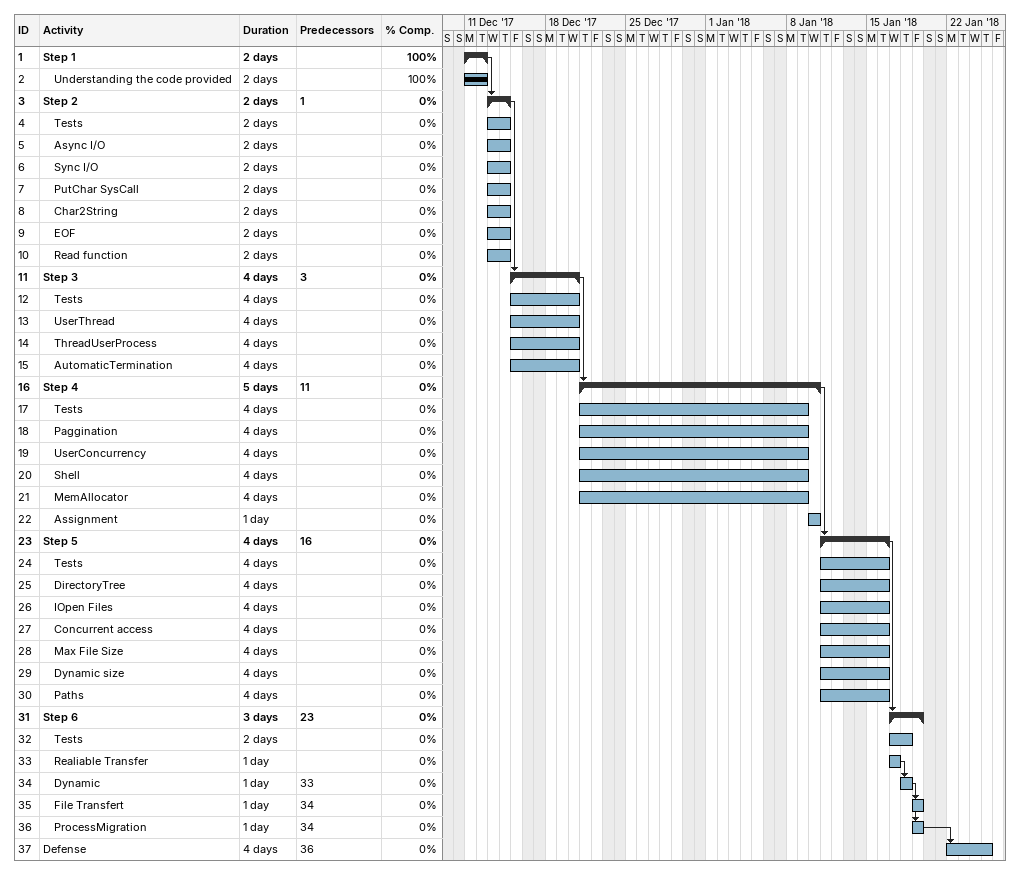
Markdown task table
| ID | Level | Task | Duration | Start | Finish | Predecessors | % complete |
|---|---|---|---|---|---|---|---|
| 1 | 1 | **Step 1** | 2d | 2017-12-11 | 2017-12-12 |  | 100 |
| 2 | 2 | Understanding the code provided | 2d | 2017-12-11 | 2017-12-12 |  | 100 |
| 3 | 1 | **Step 2** | 2d | 2017-12-13 | 2017-12-14 | 1 | 0 |
| 4 | 2 | Tests | 2d | 2017-12-13 | 2017-12-14 |  | 0 |
| 5 | 2 | Async I/O | 2d | 2017-12-13 | 2017-12-14 |  | 0 |
| 6 | 2 | Sync I/O | 2d | 2017-12-13 | 2017-12-14 |  | 0 |
| 7 | 2 | PutChar SysCall | 2d | 2017-12-13 | 2017-12-14 |  | 0 |
| 8 | 2 | Char2String | 2d | 2017-12-13 | 2017-12-14 |  | 0 |
| 9 | 2 | EOF | 2d | 2017-12-13 | 2017-12-14 |  | 0 |
| 10 | 2 | Read function | 2d | 2017-12-13 | 2017-12-14 |  | 0 |
| 11 | 1 | **Step 3** | 4d | 2017-12-15 | 2017-12-20 | 3 | 0 |
| 12 | 2 | Tests | 4d | 2017-12-15 | 2017-12-20 |  | 0 |
| 13 | 2 | UserThread | 4d | 2017-12-15 | 2017-12-20 |  | 0 |
| 14 | 2 | ThreadUserProcess | 4d | 2017-12-15 | 2017-12-20 |  | 0 |
| 15 | 2 | AutomaticTermination | 4d | 2017-12-15 | 2017-12-20 |  | 0 |
| 16 | 1 | **Step 4** | 5d | 2017-12-21 | 2018-01-10 | 11 | 0 |
| 17 | 2 | Tests | 4d | 2017-12-21 | 2018-01-09 |  | 0 |
| 18 | 2 | Paggination | 4d | 2017-12-21 | 2018-01-09 |  | 0 |
| 19 | 2 | UserConcurrency | 4d | 2017-12-21 | 2018-01-09 |  | 0 |
| 20 | 2 | Shell | 4d | 2017-12-21 | 2018-01-09 |  | 0 |
| 21 | 2 | MemAllocator | 4d | 2017-12-21 | 2018-01-09 |  | 0 |
| 22 | 2 | Assignment | 1d | 2018-01-10 | 2018-01-10 |  | 0 |
| 23 | 1 | **Step 5** | 4d | 2018-01-11 | 2018-01-16 | 16 | 0 |
| 24 | 2 | Tests | 4d | 2018-01-11 | 2018-01-16 |  | 0 |
| 25 | 2 | DirectoryTree | 4d | 2018-01-11 | 2018-01-16 |  | 0 |
| 26 | 2 | IOpen Files | 4d | 2018-01-11 | 2018-01-16 |  | 0 |
| 27 | 2 | Concurrent access | 4d | 2018-01-11 | 2018-01-16 |  | 0 |
| 28 | 2 | Max File Size | 4d | 2018-01-11 | 2018-01-16 |  | 0 |
| 29 | 2 | Dynamic size | 4d | 2018-01-11 | 2018-01-16 |  | 0 |
| 30 | 2 | Paths | 4d | 2018-01-11 | 2018-01-16 |  | 0 |
| 31 | 1 | **Step 6** | 3d | 2018-01-17 | 2018-01-19 | 23 | 0 |
| 32 | 2 | Tests | 2d | 2018-01-17 | 2018-01-18 |  | 0 |
| 33 | 2 | Realiable Transfer | 1d | 2018-01-17 | 2018-01-17 |  | 0 |
| 34 | 2 | Dynamic | 1d | 2018-01-18 | 2018-01-18 | 33 | 0 |
| 35 | 2 | File Transfert | 1d | 2018-01-19 | 2018-01-19 | 34 | 0 |
| 36 | 2 | ProcessMigration | 1d | 2018-01-19 | 2018-01-19 | 34 | 0 |
| 37 | 1 | Defense | 4d | 2018-01-22 | 2018-01-25 | 36 | 0 |
